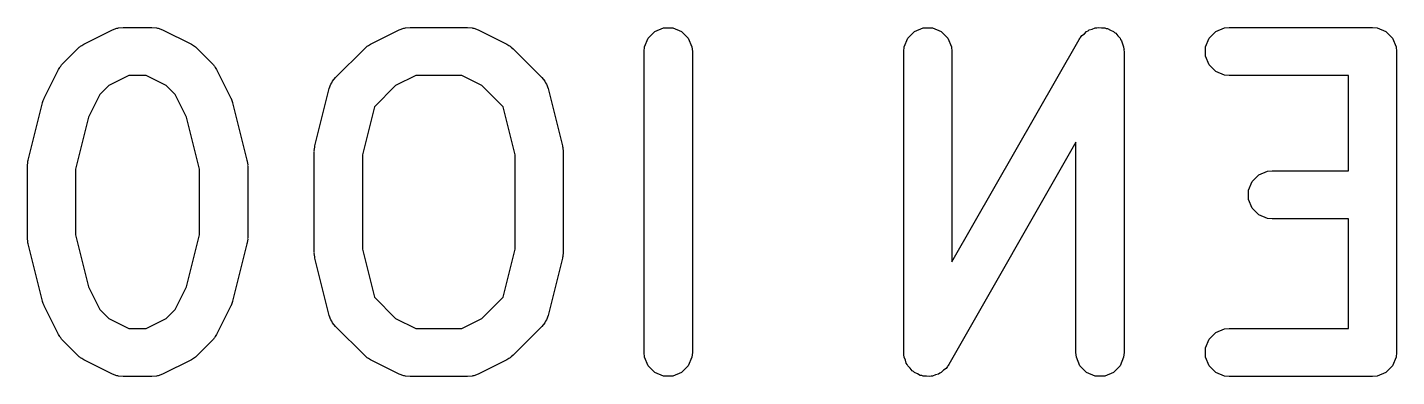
# Model space of a CAD drawing. Extents: x 89 to 178, y -115 to -57.
# Drawn here: x 149.372 to 153.918, y -88.049 to -86.889 of the extents above; entities that cross this region are included whole.
import ezdxf

# ---------------------------------------------------------------- set-up
doc = ezdxf.new("R2010")
doc.units = 0
doc.layers.add('BLACK', color=7, linetype='CONTINUOUS')

msp = doc.modelspace()

# ---------------------------------------------------------------- linework, layer by layer
at = {"layer": 'BLACK', "linetype": 'CONTINUOUS'}
for p, q in [((149.559461, -86.945364), (149.654699, -86.897745)), ((149.654699, -86.897745), (149.669345, -86.89214)), ((149.669345, -86.89214), (149.672212, -86.891936)), ((149.672212, -86.891936), (149.674869, -86.890836)), ((149.674869, -86.890836), (149.690476, -86.889299)), ((149.690476, -86.889299), (149.785714, -86.889299)), ((149.785714, -86.889299), (149.801321, -86.890836)), ((149.801321, -86.890836), (149.803977, -86.891936)), ((149.803977, -86.891936), (149.806844, -86.89214)), ((149.806844, -86.89214), (149.821491, -86.897745)), ((149.821491, -86.897745), (149.916729, -86.945364)), ((150.511842, -86.945364), (150.60708, -86.897745)), ((150.60708, -86.897745), (150.621726, -86.89214)), ((150.621726, -86.89214), (150.624593, -86.891936)), ((150.624593, -86.891936), (150.62725, -86.890836)), ((150.62725, -86.890836), (150.642857, -86.889299)), ((150.642857, -86.889299), (150.833333, -86.889299)), ((150.833333, -86.889299), (150.84894, -86.890836)), ((150.84894, -86.890836), (150.851596, -86.891936)), ((150.851596, -86.891936), (150.854463, -86.89214)), ((150.854463, -86.89214), (150.86911, -86.897745)), ((150.86911, -86.897745), (150.964348, -86.945364)), ((151.433481, -86.924853), (151.455553, -86.902781)), ((151.455553, -86.902781), (151.484392, -86.890836)), ((151.484392, -86.890836), (151.515606, -86.890836)), ((151.515606, -86.890836), (151.544445, -86.902781)), ((151.544445, -86.902781), (151.566517, -86.924853)), ((152.295386, -86.924853), (152.317458, -86.902781)), ((152.317458, -86.902781), (152.346297, -86.890836)), ((152.346297, -86.890836), (152.377511, -86.890836)), ((152.377511, -86.890836), (152.40635, -86.902781)), ((152.40635, -86.902781), (152.428422, -86.924853)), ((152.87295, -86.91682), (152.881359, -86.910307)), ((152.881359, -86.910307), (152.888886, -86.902781)), ((152.888886, -86.902781), (152.893598, -86.900829)), ((152.893598, -86.900829), (152.89763, -86.897707)), ((152.89763, -86.897707), (152.907895, -86.894907)), ((152.907895, -86.894907), (152.917725, -86.890836)), ((152.917725, -86.890836), (152.922823, -86.890836)), ((152.922823, -86.890836), (152.927744, -86.889494)), ((152.927744, -86.889494), (152.938299, -86.890836)), ((152.938299, -86.890836), (152.948939, -86.890836)), ((152.948939, -86.890836), (152.953651, -86.892787)), ((152.953651, -86.892787), (152.95871, -86.893431)), ((152.95871, -86.893431), (152.967946, -86.898708)), ((152.967946, -86.898708), (152.977778, -86.902781)), ((152.977778, -86.902781), (152.981384, -86.906387)), ((152.981384, -86.906387), (152.985811, -86.908917)), ((152.985811, -86.908917), (152.992325, -86.917328)), ((153.295386, -86.924853), (153.317458, -86.902781)), ((153.317458, -86.902781), (153.346297, -86.890836)), ((153.346297, -86.890836), (153.361904, -86.889299)), ((153.361904, -86.889299), (153.838094, -86.889299)), ((153.838094, -86.889299), (153.853701, -86.890836)), ((153.853701, -86.890836), (153.88254, -86.902781)), ((153.88254, -86.902781), (153.904612, -86.924853)), ((149.538669, -86.96035), (149.544803, -86.955315)), ((149.544803, -86.955315), (149.546189, -86.953718)), ((149.546189, -86.953718), (149.548597, -86.952202)), ((149.548597, -86.952202), (149.550792, -86.950401)), ((149.550792, -86.950401), (149.552742, -86.949593)), ((149.552742, -86.949593), (149.559461, -86.945364)), ((149.916729, -86.945364), (149.923443, -86.94959)), ((149.923443, -86.94959), (149.925398, -86.9504)), ((149.925398, -86.9504), (149.927597, -86.952205)), ((149.927597, -86.952205), (149.930001, -86.953718)), ((149.930001, -86.953718), (149.931383, -86.955312)), ((149.931383, -86.955312), (149.937521, -86.960349)), ((150.491051, -86.960349), (150.497185, -86.955313)), ((150.497185, -86.955313), (150.49857, -86.953718)), ((150.49857, -86.953718), (150.500973, -86.952204)), ((150.500973, -86.952204), (150.503173, -86.9504)), ((150.503173, -86.9504), (150.505127, -86.94959)), ((150.505127, -86.94959), (150.511842, -86.945364)), ((150.964348, -86.945364), (150.971062, -86.94959)), ((150.971062, -86.94959), (150.973017, -86.9504)), ((150.973017, -86.9504), (150.975216, -86.952205)), ((150.975216, -86.952205), (150.97762, -86.953718)), ((150.97762, -86.953718), (150.979002, -86.955312)), ((150.979002, -86.955312), (150.98514, -86.960349)), ((151.419999, -86.969299), (151.421536, -86.953692)), ((151.421536, -86.953692), (151.433481, -86.924853)), ((151.566517, -86.924853), (151.578462, -86.953692)), ((151.578462, -86.953692), (151.579999, -86.969299)), ((152.281904, -86.969299), (152.283441, -86.953692)), ((152.283441, -86.953692), (152.295386, -86.924853)), ((152.428422, -86.924853), (152.440367, -86.953692)), ((152.440367, -86.953692), (152.441904, -86.969299)), ((152.441904, -87.668054), (152.863873, -86.929608)), ((152.863873, -86.929608), (152.866205, -86.926321)), ((152.866205, -86.926321), (152.866814, -86.924853)), ((152.866814, -86.924853), (152.868309, -86.923357)), ((152.868309, -86.923357), (152.87295, -86.91682)), ((152.992325, -86.917328), (152.99985, -86.924853)), ((152.99985, -86.924853), (153.001801, -86.929563)), ((153.001801, -86.929563), (153.004924, -86.933596)), ((153.004924, -86.933596), (153.007724, -86.943864)), ((153.007724, -86.943864), (153.011795, -86.953692)), ((153.011795, -86.953692), (153.01258, -86.961671)), ((153.283441, -86.953692), (153.295386, -86.924853)), ((153.283441, -86.984906), (153.283441, -86.953692)), ((153.904612, -86.924853), (153.916557, -86.953692)), ((153.916557, -86.953692), (153.918094, -86.969299)), ((149.49105, -87.007968), (149.538669, -86.96035)), ((149.937521, -86.960349), (149.985139, -87.007968)), ((150.395812, -87.055587), (150.491051, -86.960349)), ((150.98514, -86.960349), (151.080378, -87.055588)), ((151.419999, -87.969299), (151.419999, -86.969299)), ((151.579999, -86.969299), (151.579999, -87.969299)), ((152.281904, -87.969299), (152.281904, -86.969299)), ((152.441904, -86.969299), (152.441904, -87.668054)), ((153.01258, -86.961671), (153.013137, -86.963711)), ((153.013137, -86.963711), (153.012936, -86.965285)), ((153.012936, -86.965285), (153.013332, -86.969299)), ((153.013332, -86.969299), (153.013332, -87.969299)), ((153.295386, -87.013745), (153.283441, -86.984906)), ((153.918094, -86.969299), (153.918094, -87.969299)), ((149.428446, -87.123998), (149.476065, -87.02876)), ((149.476065, -87.02876), (149.480291, -87.022045)), ((149.480291, -87.022045), (149.481101, -87.020091)), ((149.481101, -87.020091), (149.482906, -87.017891)), ((149.482906, -87.017891), (149.484419, -87.015488)), ((149.484419, -87.015488), (149.486013, -87.014105)), ((149.486013, -87.014105), (149.49105, -87.007968)), ((149.709361, -87.049299), (149.642627, -87.082665)), ((149.766829, -87.049299), (149.709361, -87.049299)), ((149.833561, -87.082665), (149.766829, -87.049299)), ((149.985139, -87.007968), (149.990173, -87.014102)), ((149.990173, -87.014102), (149.991771, -87.015488)), ((149.991771, -87.015488), (149.993286, -87.017896)), ((149.993286, -87.017896), (149.995088, -87.020091)), ((149.995088, -87.020091), (149.995895, -87.022041)), ((149.995895, -87.022041), (150.000125, -87.02876)), ((150.000125, -87.02876), (150.047744, -87.123998)), ((150.661742, -87.049299), (150.595008, -87.082665)), ((150.814448, -87.049299), (150.661742, -87.049299)), ((150.88118, -87.082665), (150.814448, -87.049299)), ((153.317458, -87.035817), (153.295386, -87.013745)), ((153.346297, -87.047762), (153.317458, -87.035817)), ((153.361904, -87.049299), (153.346297, -87.047762)), ((153.758094, -87.049299), (153.361904, -87.049299)), ((153.758094, -87.365489), (153.758094, -87.049299)), ((149.642627, -87.082665), (149.613366, -87.111927)), ((149.862823, -87.111926), (149.833561, -87.082665)), ((150.327151, -87.283229), (150.37477, -87.092753)), ((150.37477, -87.092753), (150.380046, -87.077985)), ((150.380046, -87.077985), (150.383586, -87.073206)), ((150.383586, -87.073206), (150.385863, -87.06771)), ((150.385863, -87.06771), (150.395812, -87.055587)), ((150.595008, -87.082665), (150.524617, -87.153057)), ((150.951572, -87.153056), (150.88118, -87.082665)), ((151.080378, -87.055588), (151.090327, -87.06771)), ((151.090327, -87.06771), (151.092603, -87.073206)), ((151.092603, -87.073206), (151.096144, -87.077985)), ((151.096144, -87.077985), (151.10142, -87.092753)), ((151.10142, -87.092753), (151.149039, -87.283229)), ((149.37477, -87.330848), (149.422389, -87.140372)), ((149.422389, -87.140372), (149.4228, -87.139221)), ((149.4228, -87.139221), (149.422841, -87.138645)), ((149.422841, -87.138645), (149.425325, -87.132152)), ((149.425325, -87.132152), (149.427665, -87.125604)), ((149.427665, -87.125604), (149.428009, -87.125139)), ((149.428009, -87.125139), (149.428446, -87.123998)), ((149.613366, -87.111927), (149.575481, -87.187698)), ((149.900709, -87.187698), (149.862823, -87.111926)), ((150.047744, -87.123998), (150.04818, -87.125139)), ((150.04818, -87.125139), (150.048525, -87.125604)), ((150.048525, -87.125604), (150.050861, -87.132144)), ((150.050861, -87.132144), (150.053349, -87.138644)), ((150.053349, -87.138644), (150.05339, -87.139221)), ((150.05339, -87.139221), (150.053801, -87.140372)), ((150.053801, -87.140372), (150.10142, -87.330848)), ((150.524617, -87.153057), (150.484762, -87.312479)), ((150.991428, -87.312479), (150.951572, -87.153056)), ((149.575481, -87.187698), (149.532381, -87.360098)), ((149.943809, -87.360098), (149.900709, -87.187698)), ((152.853332, -87.270544), (152.431363, -88.00899)), ((152.853332, -87.969299), (152.853332, -87.270544)), ((150.324762, -87.302632), (150.325029, -87.299911)), ((150.324762, -87.635965), (150.324762, -87.302632)), ((150.324856, -87.298743), (150.32572, -87.292898)), ((150.325029, -87.299911), (150.324856, -87.298743)), ((150.32572, -87.292898), (150.326299, -87.287025)), ((150.326299, -87.287025), (150.32675, -87.285934)), ((150.32675, -87.285934), (150.327151, -87.283229)), ((150.484762, -87.312479), (150.484762, -87.626118)), ((150.991428, -87.626118), (150.991428, -87.312479)), ((151.149039, -87.283229), (151.149439, -87.285934)), ((151.149439, -87.285934), (151.149891, -87.287025)), ((151.149891, -87.287025), (151.150469, -87.292898)), ((151.150469, -87.292898), (151.151334, -87.298743)), ((151.151334, -87.298743), (151.15116, -87.299911)), ((151.15116, -87.299911), (151.151428, -87.302632)), ((151.151428, -87.302632), (151.151428, -87.635965)), ((149.372381, -87.350251), (149.372648, -87.34753)), ((149.372381, -87.588346), (149.372381, -87.350251)), ((149.372475, -87.346362), (149.373339, -87.340517)), ((149.372648, -87.34753), (149.372475, -87.346362)), ((149.373339, -87.340517), (149.373918, -87.334644)), ((149.373918, -87.334644), (149.374369, -87.333553)), ((149.374369, -87.333553), (149.37477, -87.330848)), ((149.532381, -87.360098), (149.532381, -87.578499)), ((149.943809, -87.578499), (149.943809, -87.360098)), ((150.10142, -87.330848), (150.10182, -87.333553)), ((150.10182, -87.333553), (150.102272, -87.334644)), ((150.102272, -87.334644), (150.10285, -87.340517)), ((150.10285, -87.340517), (150.103715, -87.346362)), ((150.103715, -87.346362), (150.103541, -87.34753)), ((150.103541, -87.34753), (150.103809, -87.350251)), ((150.103809, -87.350251), (150.103809, -87.588346)), ((153.460315, -87.378971), (153.489154, -87.367026)), ((153.489154, -87.367026), (153.504761, -87.365489)), ((153.504761, -87.365489), (153.758094, -87.365489)), ((153.426298, -87.429882), (153.438243, -87.401043)), ((153.438243, -87.401043), (153.460315, -87.378971)), ((153.426298, -87.461096), (153.426298, -87.429882)), ((153.438243, -87.489935), (153.426298, -87.461096)), ((153.460315, -87.512007), (153.438243, -87.489935)), ((153.489154, -87.523952), (153.460315, -87.512007)), ((153.504761, -87.525489), (153.489154, -87.523952)), ((153.758094, -87.525489), (153.504761, -87.525489)), ((153.758094, -87.889299), (153.758094, -87.525489)), ((149.372648, -87.591066), (149.372381, -87.588346)), ((149.372475, -87.592235), (149.372648, -87.591066)), ((149.373339, -87.598079), (149.372475, -87.592235)), ((149.532381, -87.578499), (149.575481, -87.750899)), ((149.900709, -87.750899), (149.943809, -87.578499)), ((150.103715, -87.592235), (150.10285, -87.598079)), ((150.103809, -87.588346), (150.103541, -87.591066)), ((150.103541, -87.591066), (150.103715, -87.592235)), ((149.373918, -87.603953), (149.373339, -87.598079)), ((149.374369, -87.605043), (149.373918, -87.603953)), ((149.37477, -87.607749), (149.374369, -87.605043)), ((149.422389, -87.798225), (149.37477, -87.607749)), ((150.10142, -87.607749), (150.053801, -87.798225)), ((150.10182, -87.605043), (150.10142, -87.607749)), ((150.102272, -87.603953), (150.10182, -87.605043)), ((150.10285, -87.598079), (150.102272, -87.603953)), ((150.325029, -87.638685), (150.324762, -87.635965)), ((150.324856, -87.639854), (150.325029, -87.638685)), ((150.32572, -87.645698), (150.324856, -87.639854)), ((150.484762, -87.626118), (150.524617, -87.78554)), ((150.951572, -87.785539), (150.991428, -87.626118)), ((151.151334, -87.639854), (151.150469, -87.645698)), ((151.151428, -87.635965), (151.15116, -87.638685)), ((151.15116, -87.638685), (151.151334, -87.639854)), ((150.326299, -87.651572), (150.32572, -87.645698)), ((150.32675, -87.652662), (150.326299, -87.651572)), ((150.327151, -87.655368), (150.32675, -87.652662)), ((150.37477, -87.845844), (150.327151, -87.655368)), ((151.149039, -87.655368), (151.10142, -87.845844)), ((151.149439, -87.652662), (151.149039, -87.655368)), ((151.149891, -87.651572), (151.149439, -87.652662)), ((151.150469, -87.645698), (151.149891, -87.651572)), ((149.575481, -87.750899), (149.613367, -87.826671)), ((149.862822, -87.826671), (149.900709, -87.750899)), ((149.4228, -87.799375), (149.422389, -87.798225)), ((149.422841, -87.799952), (149.4228, -87.799375)), ((149.425325, -87.806444), (149.422841, -87.799952)), ((149.427665, -87.812993), (149.425325, -87.806444)), ((149.428009, -87.813457), (149.427665, -87.812993)), ((149.428446, -87.814599), (149.428009, -87.813457)), ((149.476065, -87.909837), (149.428446, -87.814599)), ((150.047744, -87.814599), (150.000125, -87.909837)), ((150.04818, -87.813457), (150.047744, -87.814599)), ((150.048525, -87.812993), (150.04818, -87.813457)), ((150.050861, -87.806452), (150.048525, -87.812993)), ((150.053349, -87.799953), (150.050861, -87.806452)), ((150.05339, -87.799375), (150.053349, -87.799953)), ((150.053801, -87.798225), (150.05339, -87.799375)), ((150.524617, -87.78554), (150.595008, -87.855932)), ((150.881181, -87.855932), (150.951572, -87.785539)), ((149.613367, -87.826671), (149.642627, -87.855932)), ((149.642627, -87.855932), (149.709361, -87.889299)), ((149.766829, -87.889299), (149.833562, -87.855932)), ((149.833562, -87.855932), (149.862822, -87.826671)), ((150.380046, -87.860612), (150.37477, -87.845844)), ((150.383586, -87.86539), (150.380046, -87.860612)), ((150.385863, -87.870887), (150.383586, -87.86539)), ((150.595008, -87.855932), (150.661742, -87.889299)), ((150.814448, -87.889299), (150.881181, -87.855932)), ((151.092603, -87.86539), (151.090327, -87.870886)), ((151.096144, -87.860612), (151.092603, -87.86539)), ((151.10142, -87.845844), (151.096144, -87.860612)), ((149.480292, -87.916553), (149.476065, -87.909837)), ((149.709361, -87.889299), (149.766829, -87.889299)), ((150.000125, -87.909837), (149.995897, -87.916553)), ((150.395812, -87.883009), (150.385863, -87.870887)), ((150.49105, -87.978249), (150.395812, -87.883009)), ((150.661742, -87.889299), (150.814448, -87.889299)), ((151.080378, -87.883009), (150.98514, -87.978248)), ((151.090327, -87.870886), (151.080378, -87.883009)), ((153.295386, -87.924853), (153.317458, -87.902781)), ((153.317458, -87.902781), (153.346297, -87.890836)), ((153.346297, -87.890836), (153.361904, -87.889299)), ((153.361904, -87.889299), (153.758094, -87.889299)), ((149.481101, -87.918505), (149.480292, -87.916553)), ((149.482903, -87.920701), (149.481101, -87.918505)), ((149.484419, -87.923109), (149.482903, -87.920701)), ((149.486016, -87.924494), (149.484419, -87.923109)), ((149.49105, -87.930628), (149.486016, -87.924494)), ((149.538669, -87.978248), (149.49105, -87.930628)), ((149.98514, -87.930628), (149.937521, -87.978248)), ((149.990173, -87.924494), (149.98514, -87.930628)), ((149.991771, -87.923109), (149.990173, -87.924494)), ((149.993286, -87.920701), (149.991771, -87.923109)), ((149.995089, -87.918505), (149.993286, -87.920701)), ((149.995897, -87.916553), (149.995089, -87.918505)), ((153.283441, -87.953692), (153.295386, -87.924853)), ((153.283441, -87.984906), (153.283441, -87.953692)), ((149.544804, -87.983283), (149.538669, -87.978248)), ((149.546189, -87.98488), (149.544804, -87.983283)), ((149.548593, -87.986393), (149.546189, -87.98488)), ((149.550791, -87.988197), (149.548593, -87.986393)), ((149.552743, -87.989005), (149.550791, -87.988197)), ((149.559461, -87.993234), (149.552743, -87.989005)), ((149.654699, -88.040853), (149.559461, -87.993234)), ((149.916729, -87.993234), (149.821491, -88.040853)), ((149.923446, -87.989005), (149.916729, -87.993234)), ((149.925399, -87.988197), (149.923446, -87.989005)), ((149.927596, -87.986393), (149.925399, -87.988197)), ((149.930001, -87.98488), (149.927596, -87.986393)), ((149.931385, -87.983283), (149.930001, -87.98488)), ((149.937521, -87.978248), (149.931385, -87.983283)), ((150.497187, -87.983285), (150.49105, -87.978249)), ((150.49857, -87.98488), (150.497187, -87.983285)), ((150.500973, -87.986392), (150.49857, -87.98488)), ((150.503173, -87.988198), (150.500973, -87.986392)), ((150.505127, -87.989007), (150.503173, -87.988198)), ((150.511842, -87.993234), (150.505127, -87.989007)), ((150.60708, -88.040853), (150.511842, -87.993234)), ((150.964348, -87.993234), (150.86911, -88.040853)), ((150.971066, -87.989004), (150.964348, -87.993234)), ((150.973017, -87.988197), (150.971066, -87.989004)), ((150.975211, -87.986395), (150.973017, -87.988197)), ((150.97762, -87.98488), (150.975211, -87.986395)), ((150.979005, -87.983282), (150.97762, -87.98488)), ((150.98514, -87.978248), (150.979005, -87.983282)), ((151.421536, -87.984906), (151.419999, -87.969299)), ((151.433481, -88.013745), (151.421536, -87.984906)), ((151.578462, -87.984906), (151.566517, -88.013745)), ((151.579999, -87.969299), (151.578462, -87.984906)), ((152.282299, -87.973312), (152.281904, -87.969299)), ((152.282099, -87.974887), (152.282299, -87.973312)), ((152.282655, -87.976926), (152.282099, -87.974887)), ((152.283441, -87.984906), (152.282655, -87.976926)), ((152.287512, -87.994735), (152.283441, -87.984906)), ((152.290312, -88.005001), (152.287512, -87.994735)), ((152.293434, -88.009032), (152.290312, -88.005001)), ((152.854869, -87.984906), (152.853332, -87.969299)), ((152.866814, -88.013745), (152.854869, -87.984906)), ((153.011795, -87.984906), (152.99985, -88.013745)), ((153.013332, -87.969299), (153.011795, -87.984906)), ((153.295386, -88.013745), (153.283441, -87.984906)), ((153.916557, -87.984906), (153.904612, -88.013745)), ((153.918094, -87.969299), (153.916557, -87.984906)), ((149.669345, -88.046458), (149.654699, -88.040853)), ((149.672212, -88.046661), (149.669345, -88.046458)), ((149.674869, -88.047762), (149.672212, -88.046661)), ((149.690476, -88.049299), (149.674869, -88.047762)), ((149.785714, -88.049299), (149.690476, -88.049299)), ((149.801321, -88.047762), (149.785714, -88.049299)), ((149.803977, -88.046661), (149.801321, -88.047762)), ((149.806844, -88.046458), (149.803977, -88.046661)), ((149.821491, -88.040853), (149.806844, -88.046458)), ((150.621726, -88.046458), (150.60708, -88.040853)), ((150.624593, -88.046661), (150.621726, -88.046458)), ((150.62725, -88.047762), (150.624593, -88.046661)), ((150.642857, -88.049299), (150.62725, -88.047762)), ((150.833333, -88.049299), (150.642857, -88.049299)), ((150.84894, -88.047762), (150.833333, -88.049299)), ((150.851596, -88.046661), (150.84894, -88.047762)), ((150.854463, -88.046458), (150.851596, -88.046661)), ((150.86911, -88.040853), (150.854463, -88.046458)), ((151.455553, -88.035817), (151.433481, -88.013745)), ((151.484392, -88.047762), (151.455553, -88.035817)), ((151.515606, -88.047762), (151.484392, -88.047762)), ((151.544445, -88.035817), (151.515606, -88.047762)), ((151.566517, -88.013745), (151.544445, -88.035817)), ((152.295386, -88.013745), (152.293434, -88.009032)), ((152.302912, -88.021271), (152.295386, -88.013745)), ((152.309425, -88.029681), (152.302912, -88.021271)), ((152.313851, -88.03221), (152.309425, -88.029681)), ((152.317458, -88.035817), (152.313851, -88.03221)), ((152.327289, -88.039889), (152.317458, -88.035817)), ((152.336526, -88.045167), (152.327289, -88.039889)), ((152.341584, -88.04581), (152.336526, -88.045167)), ((152.346297, -88.047762), (152.341584, -88.04581)), ((152.356937, -88.047762), (152.346297, -88.047762)), ((152.367492, -88.049104), (152.356937, -88.047762)), ((152.372413, -88.047762), (152.367492, -88.049104)), ((152.377511, -88.047762), (152.372413, -88.047762)), ((152.38734, -88.04369), (152.377511, -88.047762)), ((152.397606, -88.040891), (152.38734, -88.04369)), ((152.401637, -88.037768), (152.397606, -88.040891)), ((152.40635, -88.035817), (152.401637, -88.037768)), ((152.413876, -88.02829), (152.40635, -88.035817)), ((152.422286, -88.021778), (152.413876, -88.02829)), ((152.426926, -88.01524), (152.422286, -88.021778)), ((152.428422, -88.013745), (152.426926, -88.01524)), ((152.42903, -88.012276), (152.428422, -88.013745)), ((152.431363, -88.00899), (152.42903, -88.012276)), ((152.888886, -88.035817), (152.866814, -88.013745)), ((152.917725, -88.047762), (152.888886, -88.035817)), ((152.948939, -88.047762), (152.917725, -88.047762)), ((152.977778, -88.035817), (152.948939, -88.047762)), ((152.99985, -88.013745), (152.977778, -88.035817)), ((153.317458, -88.035817), (153.295386, -88.013745)), ((153.346297, -88.047762), (153.317458, -88.035817)), ((153.361904, -88.049299), (153.346297, -88.047762)), ((153.838094, -88.049299), (153.361904, -88.049299)), ((153.853701, -88.047762), (153.838094, -88.049299)), ((153.88254, -88.035817), (153.853701, -88.047762)), ((153.904612, -88.013745), (153.88254, -88.035817))]:
    msp.add_line(p, q, dxfattribs=at)

doc.saveas('drawing.dxf')
